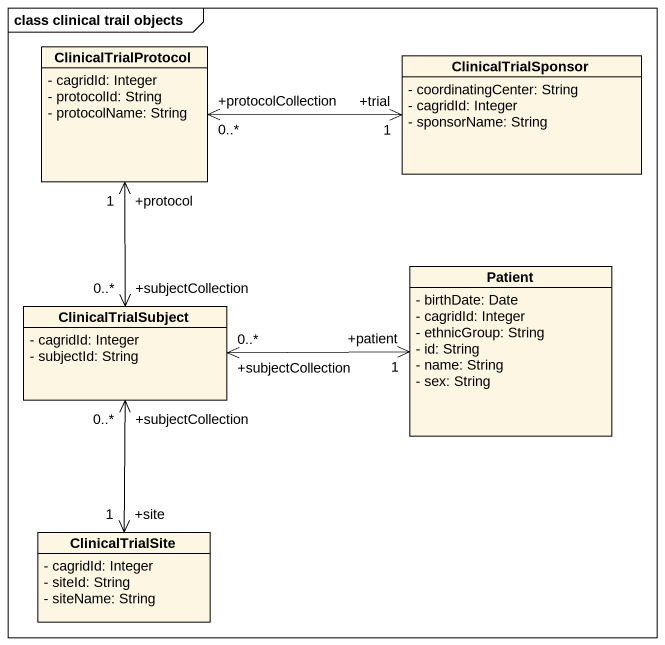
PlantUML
@startuml
mainframe class clinical trail objects
hide circle
hide empty members
skinparam classAttributeIconSize 0
class ClinicalTrialProtocol {
  - cagridId: Integer
  - protocolId: String
  - protocolName: String
}
class ClinicalTrialSponsor {
  - coordinatingCenter: String
  - cagridId: Integer
  - sponsorName: String
}
class Patient {
  - birthDate: Date
  - cagridId: Integer
  - ethnicGroup: String
  - id: String
  - name: String
  - sex: String
}
class ClinicalTrialSubject {
  - cagridId: Integer
  - subjectId: String
}
class ClinicalTrialSite {
  - cagridId: Integer
  - siteId: String
  - siteName: String
}
ClinicalTrialProtocol "+protocol\n1" <--> "+subjectCollection\n0..*" ClinicalTrialSubject
ClinicalTrialSponsor "+trial\n1" <-left-> "+protocolCollection\n0..*" ClinicalTrialProtocol
Patient "+patient\n1" <-left-> "+subjectCollection\n0..*" ClinicalTrialSubject
ClinicalTrialSubject "+subjectCollection\n0..*" <--> "+site\n1" ClinicalTrialSite
@enduml
